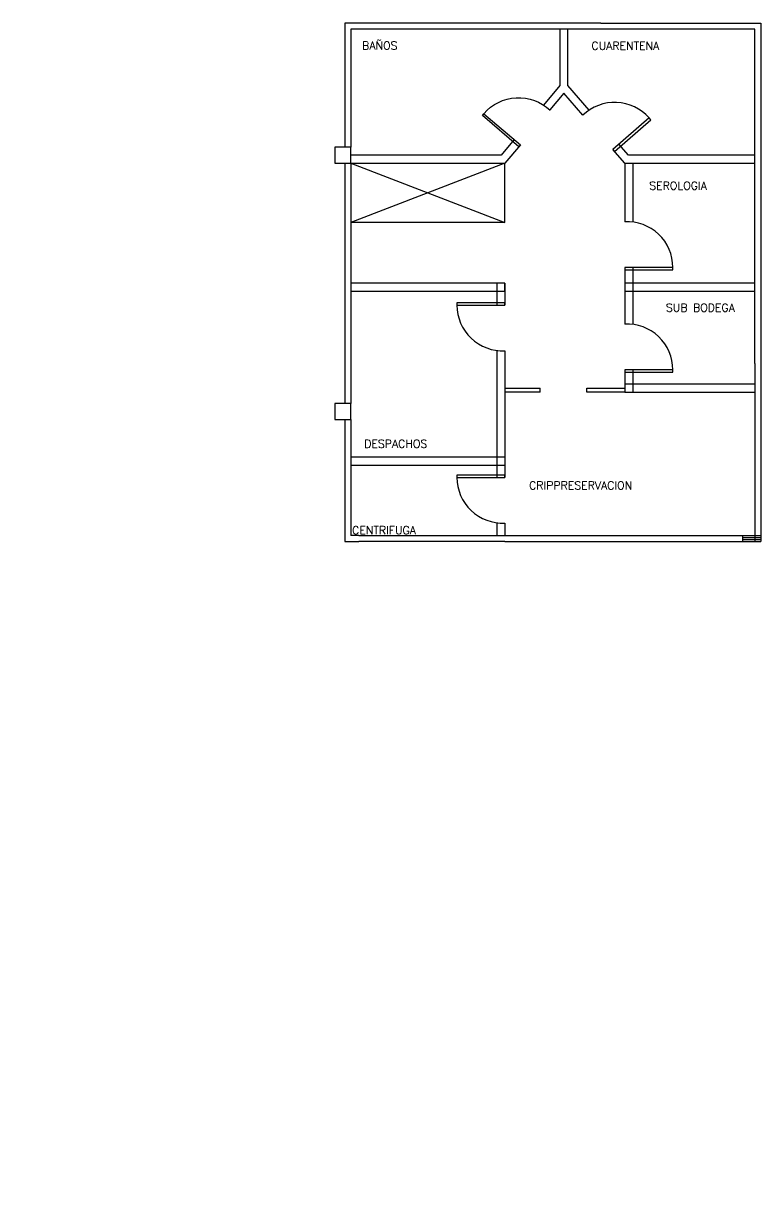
# Model space of a CAD drawing. Header units: metres. Extents: x 51 to 18146, y -212 to 18074.
# Drawn here: x 142.4 to 160.84, y 345.06 to 374.01 of the extents above; entities that cross this region are included whole.
import ezdxf

# ---------------------------------------------------------------- set-up
doc = ezdxf.new("R2010")
doc.units = ezdxf.units.M
doc.layers.get('0').update_dxf_attribs({"color": 250})
for name, color, linetype in [('COL', 2, 'Continuous'), ('NO', 250, 'Continuous'), ('PA', 7, 'Continuous'), ('PU', 1, 'Continuous'), ('VE', 5, 'Continuous')]:
    doc.layers.add(name, color=color, linetype=linetype)
doc.layers.get('0').freeze()
doc.styles.add('ROMANS', font='romans', dxfattribs={"height": 0.13})

# ---------------------------------------------------------------- blocks, each defined once
blk = doc.blocks.new('-COL40-')
at = {"color": 0}
blk.add_lwpolyline([(-0.2, 0.2), (-0.2, -0.2), (0.2, -0.2), (0.2, 0.2)], close=True, dxfattribs=at)
blk = doc.blocks.new('P-IZ')
at = {"color": 0}
blk.add_lwpolyline([(0.05, 1), (0.05, 0), (0, 0), (0, 1), (0.05, 1, -0.429311), (1, 0, -3.280951)], format="xyb", dxfattribs=at)

msp = doc.modelspace()

# ---------------------------------------------------------------- linework, layer by layer
at = {"layer": 'NO'}
for p, q in [((155.818, 373.86), (155.818, 372.451)), ((156.018, 372.449), (156.018, 373.86)), ((155.818, 372.451), (155.408, 371.965)), ((156.552, 371.836), (156.018, 372.449)), ((155.918, 372.26), (155.566, 371.842)), ((156.397, 371.711), (155.918, 372.26)), ((154.679, 371.099), (154.351, 370.71)), ((154.831, 370.969), (154.444, 370.51)), ((157.444, 370.51), (157.146, 370.851)), ((157.535, 370.71), (157.297, 370.983)), ((154.351, 370.71), (150.594, 370.71)), ((160.694, 370.71), (157.535, 370.71)), ((150.594, 370.51), (154.444, 370.51)), ((154.444, 370.51), (150.594, 369.032)), ((150.594, 370.51), (154.444, 369.032)), ((154.444, 369.032), (154.444, 370.51)), ((157.444, 370.51), (160.694, 370.51)), ((157.444, 370.51), (157.444, 369.048)), ((157.644, 370.51), (157.644, 369.041)), ((154.444, 369.032), (150.594, 369.032)), ((157.444, 367.908), (157.444, 366.49)), ((157.644, 367.908), (157.644, 366.482)), ((154.444, 367.51), (150.594, 367.51)), ((154.244, 367.51), (154.244, 366.965)), ((154.444, 367.31), (154.444, 367.51)), ((154.444, 367.51), (154.444, 366.965)), ((160.694, 367.51), (157.444, 367.51)), ((150.594, 367.31), (154.444, 367.31)), ((157.444, 367.31), (160.694, 367.31)), ((154.244, 365.832), (154.244, 362.66)), ((154.444, 365.825), (154.444, 362.66)), ((157.444, 365.35), (157.444, 364.79)), ((157.644, 365.35), (157.644, 364.79)), ((154.444, 364.89), (155.328, 364.89)), ((155.328, 364.79), (154.444, 364.79)), ((156.496, 364.89), (157.444, 364.89)), ((156.496, 364.79), (156.496, 364.89)), ((157.444, 364.79), (156.496, 364.79)), ((156.496, 364.79), (156.496, 364.79)), ((160.694, 364.99), (157.444, 364.99)), ((157.444, 364.79), (160.694, 364.79)), ((154.444, 363.162), (150.594, 363.162)), ((150.594, 362.962), (154.444, 362.962)), ((154.244, 361.527), (154.244, 361.21)), ((154.444, 361.52), (154.444, 361.21))]:
    msp.add_line(p, q, dxfattribs=at)
msp.add_lwpolyline([(155.328, 364.79), (155.328, 364.89)], dxfattribs=at)
at = {"layer": 'PA', "color": 0}
for p, q in [((156.844, 374.01), (150.444, 374.01)), ((150.444, 374.01), (150.444, 372.26)), ((150.444, 373.86), (150.444, 372.46)), ((150.594, 373.86), (150.594, 370.91)), ((155.444, 373.86), (150.594, 373.86)), ((150.594, 373.86), (150.594, 370.91)), ((155.444, 373.86), (150.594, 373.86)), ((160.694, 373.86), (155.444, 373.86)), ((156.844, 374.01), (160.844, 374.01)), ((160.694, 370.66), (160.694, 373.86)), ((160.844, 374.01), (160.844, 366.721)), ((150.444, 372.31), (150.444, 370.91)), ((150.444, 372.26), (150.444, 370.91)), ((160.694, 365.622), (160.694, 370.66)), ((150.444, 370.51), (150.444, 365.06)), ((150.444, 370.51), (150.444, 364.51)), ((150.594, 370.51), (150.594, 364.51)), ((150.594, 370.11), (150.594, 364.51)), ((160.844, 366.721), (160.844, 361.06)), ((160.694, 365.51), (160.694, 365.622)), ((160.694, 365.51), (160.694, 361.06)), ((150.444, 364.91), (150.444, 364.51)), ((150.444, 364.11), (150.444, 361.06)), ((150.594, 364.11), (150.594, 361.21)), ((150.594, 364.11), (150.594, 361.21)), ((150.444, 361.06), (150.794, 361.06)), ((150.794, 361.21), (150.594, 361.21)), ((150.794, 361.21), (150.594, 361.21)), ((154.444, 361.06), (153.194, 361.06)), ((154.444, 361.06), (157.194, 361.06)), ((159.594, 361.06), (160.394, 361.06)), ((160.394, 361.06), (160.394, 361.21))]:
    msp.add_line(p, q, dxfattribs=at)
at = {"layer": 'VE', "color": 0}
for p, q in [((150.794, 361.21), (160.844, 361.21)), ((153.194, 361.06), (150.794, 361.06)), ((157.194, 361.06), (159.594, 361.06)), ((160.394, 361.16), (160.844, 361.16)), ((160.394, 361.11), (160.844, 361.11)), ((160.394, 361.06), (160.844, 361.06))]:
    msp.add_line(p, q, dxfattribs=at)

# ---------------------------------------------------------------- block references
at = {"layer": 'COL', "color": 0}
for p in [(150.394, 370.71), (150.394, 370.71), (150.394, 364.31), (150.394, 364.31)]:
    msp.add_blockref('-COL40-', p, dxfattribs=at)
at = {"layer": 'PU', "color": 0, "yscale": 1.199999999999999, "zscale": 1.199999999999999}
for p, xscale, rotation in [((154.793, 370.923), 1.199999999999999, 49.50980982422357), ((157.186, 370.806), -1.199999999999999, 311.1522150155486), ((157.444, 367.848), -1.199999999999999, 270), ((154.444, 367.025), -1.199999999999999, 90), ((157.444, 365.29), -1.199999999999999, 270), ((154.444, 362.72), -1.199999999999999, 90)]:
    msp.add_blockref('P-IZ', p, dxfattribs=dict(at, xscale=xscale, rotation=rotation))

# ---------------------------------------------------------------- texts
at = {"layer": 'NO', "color": 0, "style": 'ROMANS'}
for s, p in [('BAÑOS', (150.874, 373.349)), ('CUARENTENA', (156.608, 373.346)), ('SEROLOGIA', (158.054, 369.849)), ('SUB BODEGA', (158.471, 366.801)), ('DESPACHOS', (150.926, 363.4)), ('CRIPPRESERVACION', (155.048, 362.36)), ('CENTRIFUGA', (150.624, 361.241))]:
    msp.add_text(s, height=0.2, dxfattribs=at).set_placement(p)

doc.saveas('drawing.dxf')
